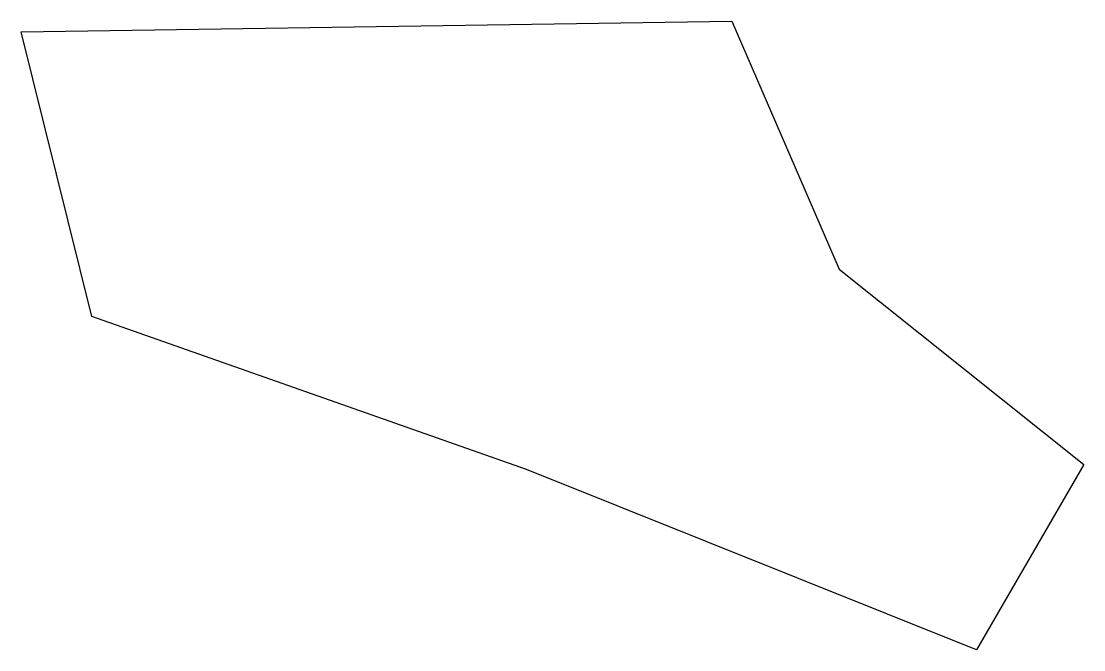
# Model space of a CAD drawing. Header units: millimetres. Extents: x 52 to 154, y -171 to -111.
import ezdxf

# ---------------------------------------------------------------- set-up
doc = ezdxf.new("R2010")
doc.units = ezdxf.units.MM

msp = doc.modelspace()

# ---------------------------------------------------------------- linework, layer by layer
for p, q in [((52, -111.75), (120, -110.73)), ((120, -110.73), (130.25, -134.48)), ((58.75, -139), (52, -111.75)), ((130.25, -134.48), (153.66, -153.15)), ((100.35, -153.65), (58.75, -139)), ((153.66, -153.15), (143.41, -170.9)), ((143.41, -170.9), (100.35, -153.65))]:
    msp.add_line(p, q)

doc.saveas('drawing.dxf')
